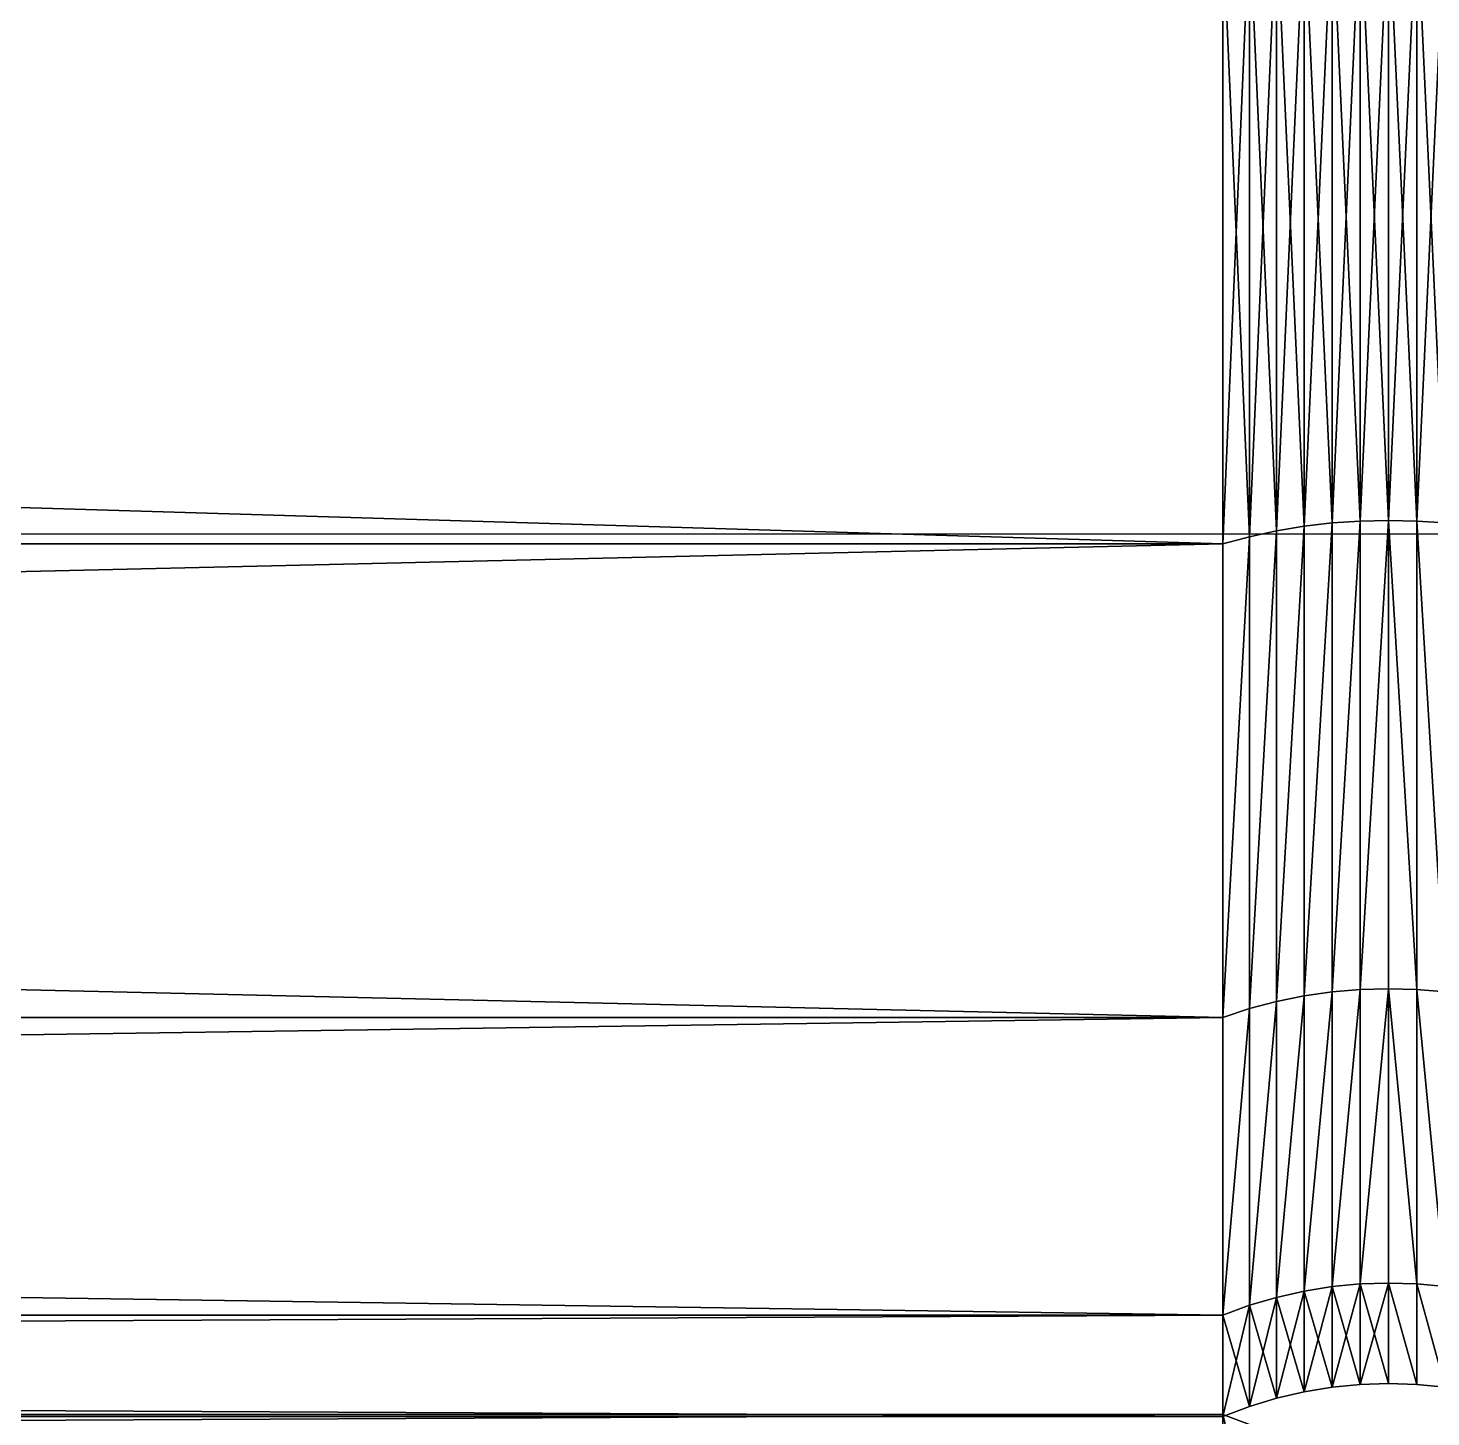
# Model space of a CAD drawing. Header units: millimetres. Extents: x 779 to 931, y 271 to 417.
# Drawn here: x 867.265 to 871.501, y 333.468 to 337.663 of the extents above; entities that cross this region are included whole.
import ezdxf

# ---------------------------------------------------------------- set-up
doc = ezdxf.new("R2010")
doc.units = ezdxf.units.MM

msp = doc.modelspace()

# ---------------------------------------------------------------- linework, layer by layer
at = {"extrusion": (1, -1.22465e-16, -1.83697e-16)}
for p, q in [((871.1182, 338.0067, 21.5762), (871.1182, 336.1583, 20.1578)), ((871.1182, 336.1583, 7.5356), (871.1182, 338.0067, 6.1172)), ((871.2026, 338.0137, 21.564), (871.2026, 336.1682, 20.1479)), ((871.2026, 336.1682, 7.5455), (871.2026, 338.0137, 6.1293)), ((871.2877, 338.018, 21.5567), (871.2877, 336.1741, 20.1419)), ((871.2877, 336.1741, 7.5514), (871.2877, 338.018, 6.1366)), ((871.3732, 338.0194, 21.5543), (871.3732, 336.1761, 20.1399)), ((871.3732, 336.1761, 7.5534), (871.3732, 338.0194, 6.139)), ((871.4586, 338.018, 21.5567), (871.4586, 336.1741, 20.1419)), ((871.4586, 336.1741, 7.5514), (871.4586, 338.018, 6.1366)), ((870.8732, 336.1054, 20.2106), (870.8732, 337.9694, 21.6409)), ((870.8732, 337.9694, 6.0524), (870.8732, 336.1054, 7.4827)), ((870.9531, 337.9845, 21.6147), (870.9531, 336.1268, 20.1892)), ((870.9531, 336.1268, 7.5041), (870.9531, 337.9845, 6.0787)), ((871.0349, 337.997, 21.5931), (871.0349, 336.1445, 20.1716)), ((871.0349, 336.1445, 7.5218), (871.0349, 337.997, 6.1003)), ((871.2877, 336.1741, 20.1419), (871.3732, 336.1761, 20.1399)), ((871.2877, 336.1741, 7.5514), (871.3732, 336.1761, 7.5534)), ((871.3732, 336.1761, 20.1399), (871.4586, 336.1741, 20.1419)), ((871.3732, 336.1761, 20.1399), (871.3732, 334.7617, 18.2967)), ((871.3732, 334.7617, 9.3967), (871.3732, 336.1761, 7.5534)), ((871.3732, 336.1761, 7.5534), (871.4586, 336.1741, 7.5514)), ((870.9531, 336.1268, 20.1892), (871.0349, 336.1445, 20.1716)), ((870.9531, 336.1268, 7.5041), (871.0349, 336.1445, 7.5218)), ((871.0349, 336.1445, 20.1716), (871.1182, 336.1583, 20.1578)), ((871.0349, 336.1445, 7.5218), (871.1182, 336.1583, 7.5356)), ((871.0349, 336.1445, 20.1716), (871.0349, 334.723, 18.319)), ((871.0349, 334.723, 9.3743), (871.0349, 336.1445, 7.5218)), ((871.1182, 336.1583, 20.1578), (871.2026, 336.1682, 20.1479)), ((871.1182, 336.1583, 7.5356), (871.2026, 336.1682, 7.5455)), ((871.1182, 336.1583, 20.1578), (871.1182, 334.7399, 18.3093)), ((871.1182, 334.7399, 9.384), (871.1182, 336.1583, 7.5356)), ((871.2026, 336.1682, 20.1479), (871.2877, 336.1741, 20.1419)), ((871.2026, 336.1682, 7.5455), (871.2877, 336.1741, 7.5514)), ((871.2026, 336.1682, 20.1479), (871.2026, 334.752, 18.3023)), ((871.2026, 334.752, 9.391), (871.2026, 336.1682, 7.5455)), ((871.2877, 336.1741, 20.1419), (871.2877, 334.7593, 18.2981)), ((871.2877, 334.7593, 9.3953), (871.2877, 336.1741, 7.5514)), ((871.4586, 336.1741, 20.1419), (871.5437, 336.1682, 20.1479)), ((871.4586, 336.1741, 20.1419), (871.4586, 334.7593, 18.2981)), ((871.4586, 334.7593, 9.3953), (871.4586, 336.1741, 7.5514)), ((871.4586, 336.1741, 7.5514), (871.5437, 336.1682, 7.5455)), ((808.8732, 336.1054, 7.4827), (870.8732, 336.1054, 7.4827)), ((808.8732, 336.1054, 20.2106), (870.8732, 336.1054, 20.2106)), ((870.8732, 336.1054, 20.2106), (870.9531, 336.1268, 20.1892)), ((870.8732, 336.1054, 7.4827), (870.9531, 336.1268, 7.5041)), ((870.8732, 334.6751, 18.3467), (870.8732, 336.1054, 20.2106)), ((870.8732, 336.1054, 7.4827), (870.8732, 334.6751, 9.3467)), ((870.9531, 336.1268, 20.1892), (870.9531, 334.7014, 18.3315)), ((870.9531, 334.7014, 9.3618), (870.9531, 336.1268, 7.5041)), ((871.0349, 334.723, 18.319), (871.1182, 334.7399, 18.3093)), ((871.0349, 334.723, 9.3743), (871.1182, 334.7399, 9.384)), ((871.1182, 334.7399, 18.3093), (871.2026, 334.752, 18.3023)), ((871.1182, 334.7399, 9.384), (871.2026, 334.752, 9.391)), ((871.1182, 334.7399, 18.3093), (871.1182, 333.8482, 16.1567)), ((871.1182, 333.8482, 11.5366), (871.1182, 334.7399, 9.384)), ((871.2026, 334.752, 18.3023), (871.2877, 334.7593, 18.2981)), ((871.2026, 334.752, 9.391), (871.2877, 334.7593, 9.3953)), ((871.2026, 334.752, 18.3023), (871.2026, 333.8618, 16.1531)), ((871.2026, 333.8618, 11.5403), (871.2026, 334.752, 9.391)), ((871.2877, 334.7593, 18.2981), (871.3732, 334.7617, 18.2967)), ((871.2877, 334.7593, 9.3953), (871.3732, 334.7617, 9.3967)), ((871.2877, 334.7593, 18.2981), (871.2877, 333.8699, 16.1509)), ((871.2877, 333.8699, 11.5424), (871.2877, 334.7593, 9.3953)), ((871.3732, 334.7617, 18.2967), (871.4586, 334.7593, 18.2981)), ((871.3732, 334.7617, 18.2967), (871.3732, 333.8726, 16.1502)), ((871.3732, 333.8726, 11.5432), (871.3732, 334.7617, 9.3967)), ((871.3732, 334.7617, 9.3967), (871.4586, 334.7593, 9.3953)), ((871.4586, 334.7593, 18.2981), (871.5437, 334.752, 18.3023)), ((871.4586, 334.7593, 18.2981), (871.4586, 333.8699, 16.1509)), ((871.4586, 333.8699, 11.5424), (871.4586, 334.7593, 9.3953)), ((871.4586, 334.7593, 9.3953), (871.5437, 334.752, 9.391)), ((870.8732, 334.6751, 18.3467), (870.9531, 334.7014, 18.3315)), ((870.8732, 334.6751, 9.3467), (870.9531, 334.7014, 9.3618)), ((870.9531, 334.7014, 18.3315), (871.0349, 334.723, 18.319)), ((870.9531, 334.7014, 9.3618), (871.0349, 334.723, 9.3743)), ((870.9531, 334.7014, 18.3315), (870.9531, 333.8053, 16.1682)), ((870.9531, 333.8053, 11.5251), (870.9531, 334.7014, 9.3618)), ((871.0349, 334.723, 18.319), (871.0349, 333.8294, 16.1617)), ((871.0349, 333.8294, 11.5316), (871.0349, 334.723, 9.3743)), ((808.8732, 334.6751, 9.3467), (870.8732, 334.6751, 9.3467)), ((808.8732, 334.6751, 18.3467), (870.8732, 334.6751, 18.3467)), ((870.8732, 333.776, 16.176), (870.8732, 334.6751, 18.3467)), ((870.8732, 334.6751, 9.3467), (870.8732, 333.776, 11.5173)), ((871.0349, 333.8294, 16.1617), (871.1182, 333.8482, 16.1567)), ((871.0349, 333.8294, 11.5316), (871.1182, 333.8482, 11.5366)), ((871.1182, 333.8482, 16.1567), (871.2026, 333.8618, 16.1531)), ((871.1182, 333.8482, 11.5366), (871.2026, 333.8618, 11.5403)), ((871.1182, 333.8482, 16.1567), (871.1182, 333.5441, 13.8467)), ((871.1182, 333.5441, 13.8467), (871.1182, 333.8482, 11.5366)), ((871.2026, 333.8618, 16.1531), (871.2877, 333.8699, 16.1509)), ((871.2026, 333.8618, 11.5403), (871.2877, 333.8699, 11.5424)), ((871.2026, 333.8618, 16.1531), (871.2026, 333.5581, 13.8467)), ((871.2026, 333.5581, 13.8467), (871.2026, 333.8618, 11.5403)), ((871.2877, 333.8699, 16.1509), (871.3732, 333.8726, 16.1502)), ((871.2877, 333.8699, 11.5424), (871.3732, 333.8726, 11.5432)), ((871.2877, 333.8699, 16.1509), (871.2877, 333.5665, 13.8467)), ((871.2877, 333.5665, 13.8467), (871.2877, 333.8699, 11.5424)), ((871.3732, 333.8726, 16.1502), (871.4586, 333.8699, 16.1509)), ((871.3732, 333.8726, 16.1502), (871.3732, 333.5694, 13.8467)), ((871.3732, 333.5694, 13.8467), (871.3732, 333.8726, 11.5432)), ((871.3732, 333.8726, 11.5432), (871.4586, 333.8699, 11.5424)), ((871.4586, 333.8699, 16.1509), (871.5437, 333.8618, 16.1531)), ((871.4586, 333.8699, 16.1509), (871.4586, 333.5665, 13.8467)), ((871.4586, 333.5665, 13.8467), (871.4586, 333.8699, 11.5424)), ((871.4586, 333.8699, 11.5424), (871.5437, 333.8618, 11.5403)), ((870.8732, 333.776, 16.176), (870.9531, 333.8053, 16.1682)), ((870.8732, 333.776, 11.5173), (870.9531, 333.8053, 11.5251)), ((870.9531, 333.8053, 16.1682), (871.0349, 333.8294, 16.1617)), ((870.9531, 333.8053, 11.5251), (871.0349, 333.8294, 11.5316)), ((870.9531, 333.8053, 16.1682), (870.9531, 333.4996, 13.8467)), ((870.9531, 333.4996, 13.8467), (870.9531, 333.8053, 11.5251)), ((871.0349, 333.8294, 16.1617), (871.0349, 333.5246, 13.8467)), ((871.0349, 333.5246, 13.8467), (871.0349, 333.8294, 11.5316)), ((808.8732, 333.776, 11.5173), (870.8732, 333.776, 11.5173)), ((808.8732, 333.776, 16.176), (870.8732, 333.776, 16.176)), ((870.8732, 333.4694, 13.8467), (870.8732, 333.776, 16.176)), ((870.8732, 333.776, 11.5173), (870.8732, 333.4694, 13.8467)), ((871.1182, 333.5441, 13.8467), (871.2026, 333.5581, 13.8467)), ((871.2026, 333.5581, 13.8467), (871.2877, 333.5665, 13.8467)), ((871.2877, 333.5665, 13.8467), (871.3732, 333.5694, 13.8467)), ((871.3732, 333.5694, 13.8467), (871.4586, 333.5665, 13.8467)), ((871.4586, 333.5665, 13.8467), (871.5437, 333.5581, 13.8467)), ((870.9531, 333.4996, 13.8467), (871.0349, 333.5246, 13.8467)), ((871.0349, 333.5246, 13.8467), (871.1182, 333.5441, 13.8467)), ((808.8732, 333.4756, 13.8467), (870.8732, 333.4756, 13.8467)), ((808.8732, 333.4694, 13.8467), (870.8732, 333.4694, 13.8467)), ((870.8732, 333.4694, 13.8467), (870.9531, 333.4996, 13.8467)), ((870.8732, 333.4756, 13.8467), (870.8732, 333.1689, 11.5173)), ((870.8732, 333.4756, 13.8467), (870.9531, 333.4453, 13.8467)), ((870.8732, 333.1689, 16.176), (870.8732, 333.4756, 13.8467))]:
    msp.add_line(p, q, dxfattribs=at)
at = {"elevation": 32.5}
msp.add_lwpolyline([(841.0732, 351.134), (931.2732, 351.134), (931.2732, 336.134), (841.0732, 336.134)], close=True, dxfattribs=at)

# ---------------------------------------------------------------- meshes
at = {"color": 160, "true_color": 0x3232ff}
mesh = msp.add_polyface(dxfattribs=at)
corners = [(871.1182, 336.1583, 20.1578), (871.0349, 337.997, 21.5931), (871.0349, 336.1445, 20.1716), (871.1182, 338.0067, 21.5762)]
mesh.append_faces([[corners[k] for k in face] for face in [(0, 1, 2), (1, 0, 3)]], dxfattribs={"vtx0": -1, "color": 160})
mesh = msp.add_polyface(dxfattribs=at)
corners = [(871.1182, 338.0067, 6.1172), (871.0349, 336.1445, 7.5218), (871.0349, 337.997, 6.1003), (871.1182, 336.1583, 7.5356)]
mesh.append_faces([[corners[k] for k in face] for face in [(0, 1, 2), (1, 0, 3)]], dxfattribs={"vtx0": -1, "color": 160})
mesh = msp.add_polyface(dxfattribs=at)
corners = [(871.2026, 336.1682, 20.1479), (871.1182, 338.0067, 21.5762), (871.1182, 336.1583, 20.1578), (871.2026, 338.0137, 21.564)]
mesh.append_faces([[corners[k] for k in face] for face in [(0, 1, 2), (1, 0, 3)]], dxfattribs={"vtx0": -1, "color": 160})
mesh = msp.add_polyface(dxfattribs=at)
corners = [(871.2026, 338.0137, 6.1293), (871.1182, 336.1583, 7.5356), (871.1182, 338.0067, 6.1172), (871.2026, 336.1682, 7.5455)]
mesh.append_faces([[corners[k] for k in face] for face in [(0, 1, 2), (1, 0, 3)]], dxfattribs={"vtx0": -1, "color": 160})
mesh = msp.add_polyface(dxfattribs=at)
corners = [(871.2877, 336.1741, 20.1419), (871.2026, 338.0137, 21.564), (871.2026, 336.1682, 20.1479), (871.2877, 338.018, 21.5567)]
mesh.append_faces([[corners[k] for k in face] for face in [(0, 1, 2), (1, 0, 3)]], dxfattribs={"vtx0": -1, "color": 160})
mesh = msp.add_polyface(dxfattribs=at)
corners = [(871.2877, 338.018, 6.1366), (871.2026, 336.1682, 7.5455), (871.2026, 338.0137, 6.1293), (871.2877, 336.1741, 7.5514)]
mesh.append_faces([[corners[k] for k in face] for face in [(0, 1, 2), (1, 0, 3)]], dxfattribs={"vtx0": -1, "color": 160})
mesh = msp.add_polyface(dxfattribs=at)
corners = [(871.3732, 336.1761, 20.1399), (871.2877, 338.018, 21.5567), (871.2877, 336.1741, 20.1419), (871.3732, 338.0194, 21.5543)]
mesh.append_faces([[corners[k] for k in face] for face in [(0, 1, 2), (1, 0, 3)]], dxfattribs={"vtx0": -1, "color": 160})
mesh = msp.add_polyface(dxfattribs=at)
corners = [(871.3732, 338.0194, 6.139), (871.2877, 336.1741, 7.5514), (871.2877, 338.018, 6.1366), (871.3732, 336.1761, 7.5534)]
mesh.append_faces([[corners[k] for k in face] for face in [(0, 1, 2), (1, 0, 3)]], dxfattribs={"vtx0": -1, "color": 160})
mesh = msp.add_polyface(dxfattribs=at)
corners = [(871.4586, 336.1741, 20.1419), (871.3732, 338.0194, 21.5543), (871.3732, 336.1761, 20.1399), (871.4586, 338.018, 21.5567)]
mesh.append_faces([[corners[k] for k in face] for face in [(0, 1, 2), (1, 0, 3)]], dxfattribs={"vtx0": -1, "color": 160})
mesh = msp.add_polyface(dxfattribs=at)
corners = [(871.4586, 338.018, 6.1366), (871.3732, 336.1761, 7.5534), (871.3732, 338.0194, 6.139), (871.4586, 336.1741, 7.5514)]
mesh.append_faces([[corners[k] for k in face] for face in [(0, 1, 2), (1, 0, 3)]], dxfattribs={"vtx0": -1, "color": 160})
mesh = msp.add_polyface(dxfattribs=at)
corners = [(871.5437, 336.1682, 20.1479), (871.4586, 338.018, 21.5567), (871.4586, 336.1741, 20.1419), (871.5437, 338.0137, 21.564)]
mesh.append_faces([[corners[k] for k in face] for face in [(0, 1, 2), (1, 0, 3)]], dxfattribs={"vtx0": -1, "color": 160})
mesh = msp.add_polyface(dxfattribs=at)
corners = [(871.5437, 338.0137, 6.1293), (871.4586, 336.1741, 7.5514), (871.4586, 338.018, 6.1366), (871.5437, 336.1682, 7.5455)]
mesh.append_faces([[corners[k] for k in face] for face in [(0, 1, 2), (1, 0, 3)]], dxfattribs={"vtx0": -1, "color": 160})
mesh = msp.add_polyface(dxfattribs=at)
corners = [(870.8732, 337.9694, 6.0524), (808.8732, 336.1054, 7.4827), (808.8732, 337.9694, 6.0524), (870.8732, 336.1054, 7.4827)]
mesh.append_faces([[corners[k] for k in face] for face in [(0, 1, 2), (1, 0, 3)]], dxfattribs={"vtx0": -1, "color": 160})
mesh = msp.add_polyface(dxfattribs=at)
corners = [(870.8732, 336.1054, 20.2106), (808.8732, 337.9694, 21.6409), (808.8732, 336.1054, 20.2106), (870.8732, 337.9694, 21.6409)]
mesh.append_faces([[corners[k] for k in face] for face in [(0, 1, 2), (1, 0, 3)]], dxfattribs={"vtx0": -1, "color": 160})
mesh = msp.add_polyface(dxfattribs=at)
corners = [(870.9531, 337.9845, 6.0787), (870.8732, 336.1054, 7.4827), (870.8732, 337.9694, 6.0524), (870.9531, 336.1268, 7.5041)]
mesh.append_faces([[corners[k] for k in face] for face in [(0, 1, 2), (1, 0, 3)]], dxfattribs={"vtx0": -1, "color": 160})
mesh = msp.add_polyface(dxfattribs=at)
corners = [(870.9531, 336.1268, 20.1892), (870.8732, 337.9694, 21.6409), (870.8732, 336.1054, 20.2106), (870.9531, 337.9845, 21.6147)]
mesh.append_faces([[corners[k] for k in face] for face in [(0, 1, 2), (1, 0, 3)]], dxfattribs={"vtx0": -1, "color": 160})
mesh = msp.add_polyface(dxfattribs=at)
corners = [(871.0349, 336.1445, 20.1716), (870.9531, 337.9845, 21.6147), (870.9531, 336.1268, 20.1892), (871.0349, 337.997, 21.5931)]
mesh.append_faces([[corners[k] for k in face] for face in [(0, 1, 2), (1, 0, 3)]], dxfattribs={"vtx0": -1, "color": 160})
mesh = msp.add_polyface(dxfattribs=at)
corners = [(871.0349, 337.997, 6.1003), (870.9531, 336.1268, 7.5041), (870.9531, 337.9845, 6.0787), (871.0349, 336.1445, 7.5218)]
mesh.append_faces([[corners[k] for k in face] for face in [(0, 1, 2), (1, 0, 3)]], dxfattribs={"vtx0": -1, "color": 160})
mesh = msp.add_polyface(dxfattribs=at)
corners = [(871.2877, 334.7593, 18.2981), (871.3732, 336.1761, 20.1399), (871.2877, 336.1741, 20.1419), (871.3732, 334.7617, 18.2967)]
mesh.append_faces([[corners[k] for k in face] for face in [(0, 1, 2), (1, 0, 3)]], dxfattribs={"vtx0": -1, "color": 160})
mesh = msp.add_polyface(dxfattribs=at)
corners = [(871.2877, 334.7593, 9.3953), (871.3732, 336.1761, 7.5534), (871.3732, 334.7617, 9.3967), (871.2877, 336.1741, 7.5514)]
mesh.append_faces([[corners[k] for k in face] for face in [(0, 1, 2), (1, 0, 3)]], dxfattribs={"vtx0": -1, "color": 160})
mesh = msp.add_polyface(dxfattribs=at)
corners = [(871.3732, 336.1761, 20.1399), (871.4586, 334.7593, 18.2981), (871.4586, 336.1741, 20.1419), (871.3732, 334.7617, 18.2967)]
mesh.append_faces([[corners[k] for k in face] for face in [(0, 1, 2), (1, 0, 3)]], dxfattribs={"vtx0": -1, "color": 160})
mesh = msp.add_polyface(dxfattribs=at)
corners = [(871.3732, 336.1761, 7.5534), (871.4586, 334.7593, 9.3953), (871.3732, 334.7617, 9.3967), (871.4586, 336.1741, 7.5514)]
mesh.append_faces([[corners[k] for k in face] for face in [(0, 1, 2), (1, 0, 3)]], dxfattribs={"vtx0": -1, "color": 160})
mesh = msp.add_polyface(dxfattribs=at)
corners = [(870.9531, 334.7014, 18.3315), (871.0349, 336.1445, 20.1716), (870.9531, 336.1268, 20.1892), (871.0349, 334.723, 18.319)]
mesh.append_faces([[corners[k] for k in face] for face in [(0, 1, 2), (1, 0, 3)]], dxfattribs={"vtx0": -1, "color": 160})
mesh = msp.add_polyface(dxfattribs=at)
corners = [(870.9531, 334.7014, 9.3618), (871.0349, 336.1445, 7.5218), (871.0349, 334.723, 9.3743), (870.9531, 336.1268, 7.5041)]
mesh.append_faces([[corners[k] for k in face] for face in [(0, 1, 2), (1, 0, 3)]], dxfattribs={"vtx0": -1, "color": 160})
mesh = msp.add_polyface(dxfattribs=at)
corners = [(871.0349, 334.723, 18.319), (871.1182, 336.1583, 20.1578), (871.0349, 336.1445, 20.1716), (871.1182, 334.7399, 18.3093)]
mesh.append_faces([[corners[k] for k in face] for face in [(0, 1, 2), (1, 0, 3)]], dxfattribs={"vtx0": -1, "color": 160})
mesh = msp.add_polyface(dxfattribs=at)
corners = [(871.0349, 334.723, 9.3743), (871.1182, 336.1583, 7.5356), (871.1182, 334.7399, 9.384), (871.0349, 336.1445, 7.5218)]
mesh.append_faces([[corners[k] for k in face] for face in [(0, 1, 2), (1, 0, 3)]], dxfattribs={"vtx0": -1, "color": 160})
mesh = msp.add_polyface(dxfattribs=at)
corners = [(871.1182, 334.7399, 18.3093), (871.2026, 336.1682, 20.1479), (871.1182, 336.1583, 20.1578), (871.2026, 334.752, 18.3023)]
mesh.append_faces([[corners[k] for k in face] for face in [(0, 1, 2), (1, 0, 3)]], dxfattribs={"vtx0": -1, "color": 160})
mesh = msp.add_polyface(dxfattribs=at)
corners = [(871.1182, 334.7399, 9.384), (871.2026, 336.1682, 7.5455), (871.2026, 334.752, 9.391), (871.1182, 336.1583, 7.5356)]
mesh.append_faces([[corners[k] for k in face] for face in [(0, 1, 2), (1, 0, 3)]], dxfattribs={"vtx0": -1, "color": 160})
mesh = msp.add_polyface(dxfattribs=at)
corners = [(871.2026, 334.752, 18.3023), (871.2877, 336.1741, 20.1419), (871.2026, 336.1682, 20.1479), (871.2877, 334.7593, 18.2981)]
mesh.append_faces([[corners[k] for k in face] for face in [(0, 1, 2), (1, 0, 3)]], dxfattribs={"vtx0": -1, "color": 160})
mesh = msp.add_polyface(dxfattribs=at)
corners = [(871.2026, 334.752, 9.391), (871.2877, 336.1741, 7.5514), (871.2877, 334.7593, 9.3953), (871.2026, 336.1682, 7.5455)]
mesh.append_faces([[corners[k] for k in face] for face in [(0, 1, 2), (1, 0, 3)]], dxfattribs={"vtx0": -1, "color": 160})
mesh = msp.add_polyface(dxfattribs=at)
corners = [(871.4586, 336.1741, 20.1419), (871.5437, 334.752, 18.3023), (871.5437, 336.1682, 20.1479), (871.4586, 334.7593, 18.2981)]
mesh.append_faces([[corners[k] for k in face] for face in [(0, 1, 2), (1, 0, 3)]], dxfattribs={"vtx0": -1, "color": 160})
mesh = msp.add_polyface(dxfattribs=at)
corners = [(871.4586, 336.1741, 7.5514), (871.5437, 334.752, 9.391), (871.4586, 334.7593, 9.3953), (871.5437, 336.1682, 7.5455)]
mesh.append_faces([[corners[k] for k in face] for face in [(0, 1, 2), (1, 0, 3)]], dxfattribs={"vtx0": -1, "color": 160})
mesh = msp.add_polyface(dxfattribs=at)
corners = [(808.8732, 336.1054, 7.4827), (870.8732, 334.6751, 9.3467), (808.8732, 334.6751, 9.3467), (870.8732, 336.1054, 7.4827)]
mesh.append_faces([[corners[k] for k in face] for face in [(0, 1, 2), (1, 0, 3)]], dxfattribs={"vtx0": -1, "color": 160})
mesh = msp.add_polyface(dxfattribs=at)
corners = [(808.8732, 334.6751, 18.3467), (870.8732, 336.1054, 20.2106), (808.8732, 336.1054, 20.2106), (870.8732, 334.6751, 18.3467)]
mesh.append_faces([[corners[k] for k in face] for face in [(0, 1, 2), (1, 0, 3)]], dxfattribs={"vtx0": -1, "color": 160})
mesh = msp.add_polyface(dxfattribs=at)
corners = [(870.8732, 334.6751, 9.3467), (870.9531, 336.1268, 7.5041), (870.9531, 334.7014, 9.3618), (870.8732, 336.1054, 7.4827)]
mesh.append_faces([[corners[k] for k in face] for face in [(0, 1, 2), (1, 0, 3)]], dxfattribs={"vtx0": -1, "color": 160})
mesh = msp.add_polyface(dxfattribs=at)
corners = [(870.8732, 334.6751, 18.3467), (870.9531, 336.1268, 20.1892), (870.8732, 336.1054, 20.2106), (870.9531, 334.7014, 18.3315)]
mesh.append_faces([[corners[k] for k in face] for face in [(0, 1, 2), (1, 0, 3)]], dxfattribs={"vtx0": -1, "color": 160})
mesh = msp.add_polyface(dxfattribs=at)
corners = [(871.0349, 333.8294, 16.1617), (871.1182, 334.7399, 18.3093), (871.0349, 334.723, 18.319), (871.1182, 333.8482, 16.1567)]
mesh.append_faces([[corners[k] for k in face] for face in [(0, 1, 2), (1, 0, 3)]], dxfattribs={"vtx0": -1, "color": 160})
mesh = msp.add_polyface(dxfattribs=at)
corners = [(871.0349, 333.8294, 11.5316), (871.1182, 334.7399, 9.384), (871.1182, 333.8482, 11.5366), (871.0349, 334.723, 9.3743)]
mesh.append_faces([[corners[k] for k in face] for face in [(0, 1, 2), (1, 0, 3)]], dxfattribs={"vtx0": -1, "color": 160})
mesh = msp.add_polyface(dxfattribs=at)
corners = [(871.1182, 333.8482, 16.1567), (871.2026, 334.752, 18.3023), (871.1182, 334.7399, 18.3093), (871.2026, 333.8618, 16.1531)]
mesh.append_faces([[corners[k] for k in face] for face in [(0, 1, 2), (1, 0, 3)]], dxfattribs={"vtx0": -1, "color": 160})
mesh = msp.add_polyface(dxfattribs=at)
corners = [(871.1182, 333.8482, 11.5366), (871.2026, 334.752, 9.391), (871.2026, 333.8618, 11.5403), (871.1182, 334.7399, 9.384)]
mesh.append_faces([[corners[k] for k in face] for face in [(0, 1, 2), (1, 0, 3)]], dxfattribs={"vtx0": -1, "color": 160})
mesh = msp.add_polyface(dxfattribs=at)
corners = [(871.2026, 333.8618, 16.1531), (871.2877, 334.7593, 18.2981), (871.2026, 334.752, 18.3023), (871.2877, 333.8699, 16.1509)]
mesh.append_faces([[corners[k] for k in face] for face in [(0, 1, 2), (1, 0, 3)]], dxfattribs={"vtx0": -1, "color": 160})
mesh = msp.add_polyface(dxfattribs=at)
corners = [(871.2026, 333.8618, 11.5403), (871.2877, 334.7593, 9.3953), (871.2877, 333.8699, 11.5424), (871.2026, 334.752, 9.391)]
mesh.append_faces([[corners[k] for k in face] for face in [(0, 1, 2), (1, 0, 3)]], dxfattribs={"vtx0": -1, "color": 160})
mesh = msp.add_polyface(dxfattribs=at)
corners = [(871.2877, 333.8699, 16.1509), (871.3732, 334.7617, 18.2967), (871.2877, 334.7593, 18.2981), (871.3732, 333.8726, 16.1502)]
mesh.append_faces([[corners[k] for k in face] for face in [(0, 1, 2), (1, 0, 3)]], dxfattribs={"vtx0": -1, "color": 160})
mesh = msp.add_polyface(dxfattribs=at)
corners = [(871.2877, 333.8699, 11.5424), (871.3732, 334.7617, 9.3967), (871.3732, 333.8726, 11.5432), (871.2877, 334.7593, 9.3953)]
mesh.append_faces([[corners[k] for k in face] for face in [(0, 1, 2), (1, 0, 3)]], dxfattribs={"vtx0": -1, "color": 160})
mesh = msp.add_polyface(dxfattribs=at)
corners = [(871.3732, 334.7617, 18.2967), (871.4586, 333.8699, 16.1509), (871.4586, 334.7593, 18.2981), (871.3732, 333.8726, 16.1502)]
mesh.append_faces([[corners[k] for k in face] for face in [(0, 1, 2), (1, 0, 3)]], dxfattribs={"vtx0": -1, "color": 160})
mesh = msp.add_polyface(dxfattribs=at)
corners = [(871.3732, 334.7617, 9.3967), (871.4586, 333.8699, 11.5424), (871.3732, 333.8726, 11.5432), (871.4586, 334.7593, 9.3953)]
mesh.append_faces([[corners[k] for k in face] for face in [(0, 1, 2), (1, 0, 3)]], dxfattribs={"vtx0": -1, "color": 160})
mesh = msp.add_polyface(dxfattribs=at)
corners = [(871.4586, 334.7593, 18.2981), (871.5437, 333.8618, 16.1531), (871.5437, 334.752, 18.3023), (871.4586, 333.8699, 16.1509)]
mesh.append_faces([[corners[k] for k in face] for face in [(0, 1, 2), (1, 0, 3)]], dxfattribs={"vtx0": -1, "color": 160})
mesh = msp.add_polyface(dxfattribs=at)
corners = [(871.4586, 334.7593, 9.3953), (871.5437, 333.8618, 11.5403), (871.4586, 333.8699, 11.5424), (871.5437, 334.752, 9.391)]
mesh.append_faces([[corners[k] for k in face] for face in [(0, 1, 2), (1, 0, 3)]], dxfattribs={"vtx0": -1, "color": 160})
mesh = msp.add_polyface(dxfattribs=at)
corners = [(870.8732, 333.776, 16.176), (870.9531, 334.7014, 18.3315), (870.8732, 334.6751, 18.3467), (870.9531, 333.8053, 16.1682)]
mesh.append_faces([[corners[k] for k in face] for face in [(0, 1, 2), (1, 0, 3)]], dxfattribs={"vtx0": -1, "color": 160})
mesh = msp.add_polyface(dxfattribs=at)
corners = [(870.8732, 333.776, 11.5173), (870.9531, 334.7014, 9.3618), (870.9531, 333.8053, 11.5251), (870.8732, 334.6751, 9.3467)]
mesh.append_faces([[corners[k] for k in face] for face in [(0, 1, 2), (1, 0, 3)]], dxfattribs={"vtx0": -1, "color": 160})
mesh = msp.add_polyface(dxfattribs=at)
corners = [(870.9531, 333.8053, 16.1682), (871.0349, 334.723, 18.319), (870.9531, 334.7014, 18.3315), (871.0349, 333.8294, 16.1617)]
mesh.append_faces([[corners[k] for k in face] for face in [(0, 1, 2), (1, 0, 3)]], dxfattribs={"vtx0": -1, "color": 160})
mesh = msp.add_polyface(dxfattribs=at)
corners = [(870.9531, 333.8053, 11.5251), (871.0349, 334.723, 9.3743), (871.0349, 333.8294, 11.5316), (870.9531, 334.7014, 9.3618)]
mesh.append_faces([[corners[k] for k in face] for face in [(0, 1, 2), (1, 0, 3)]], dxfattribs={"vtx0": -1, "color": 160})
mesh = msp.add_polyface(dxfattribs=at)
corners = [(808.8732, 334.6751, 9.3467), (870.8732, 333.776, 11.5173), (808.8732, 333.776, 11.5173), (870.8732, 334.6751, 9.3467)]
mesh.append_faces([[corners[k] for k in face] for face in [(0, 1, 2), (1, 0, 3)]], dxfattribs={"vtx0": -1, "color": 160})
mesh = msp.add_polyface(dxfattribs=at)
corners = [(808.8732, 333.776, 16.176), (870.8732, 334.6751, 18.3467), (808.8732, 334.6751, 18.3467), (870.8732, 333.776, 16.176)]
mesh.append_faces([[corners[k] for k in face] for face in [(0, 1, 2), (1, 0, 3)]], dxfattribs={"vtx0": -1, "color": 160})
mesh = msp.add_polyface(dxfattribs=at)
corners = [(871.0349, 333.5246, 13.8467), (871.1182, 333.8482, 16.1567), (871.0349, 333.8294, 16.1617), (871.1182, 333.5441, 13.8467)]
mesh.append_faces([[corners[k] for k in face] for face in [(0, 1, 2), (1, 0, 3)]], dxfattribs={"vtx0": -1, "color": 160})
mesh = msp.add_polyface(dxfattribs=at)
corners = [(871.0349, 333.8294, 11.5316), (871.1182, 333.5441, 13.8467), (871.0349, 333.5246, 13.8467), (871.1182, 333.8482, 11.5366)]
mesh.append_faces([[corners[k] for k in face] for face in [(0, 1, 2), (1, 0, 3)]], dxfattribs={"vtx0": -1, "color": 160})
mesh = msp.add_polyface(dxfattribs=at)
corners = [(871.1182, 333.5441, 13.8467), (871.2026, 333.8618, 16.1531), (871.1182, 333.8482, 16.1567), (871.2026, 333.5581, 13.8467)]
mesh.append_faces([[corners[k] for k in face] for face in [(0, 1, 2), (1, 0, 3)]], dxfattribs={"vtx0": -1, "color": 160})
mesh = msp.add_polyface(dxfattribs=at)
corners = [(871.1182, 333.8482, 11.5366), (871.2026, 333.5581, 13.8467), (871.1182, 333.5441, 13.8467), (871.2026, 333.8618, 11.5403)]
mesh.append_faces([[corners[k] for k in face] for face in [(0, 1, 2), (1, 0, 3)]], dxfattribs={"vtx0": -1, "color": 160})
mesh = msp.add_polyface(dxfattribs=at)
corners = [(871.2026, 333.5581, 13.8467), (871.2877, 333.8699, 16.1509), (871.2026, 333.8618, 16.1531), (871.2877, 333.5665, 13.8467)]
mesh.append_faces([[corners[k] for k in face] for face in [(0, 1, 2), (1, 0, 3)]], dxfattribs={"vtx0": -1, "color": 160})
mesh = msp.add_polyface(dxfattribs=at)
corners = [(871.2026, 333.8618, 11.5403), (871.2877, 333.5665, 13.8467), (871.2026, 333.5581, 13.8467), (871.2877, 333.8699, 11.5424)]
mesh.append_faces([[corners[k] for k in face] for face in [(0, 1, 2), (1, 0, 3)]], dxfattribs={"vtx0": -1, "color": 160})
mesh = msp.add_polyface(dxfattribs=at)
corners = [(871.2877, 333.5665, 13.8467), (871.3732, 333.8726, 16.1502), (871.2877, 333.8699, 16.1509), (871.3732, 333.5694, 13.8467)]
mesh.append_faces([[corners[k] for k in face] for face in [(0, 1, 2), (1, 0, 3)]], dxfattribs={"vtx0": -1, "color": 160})
mesh = msp.add_polyface(dxfattribs=at)
corners = [(871.2877, 333.8699, 11.5424), (871.3732, 333.5694, 13.8467), (871.2877, 333.5665, 13.8467), (871.3732, 333.8726, 11.5432)]
mesh.append_faces([[corners[k] for k in face] for face in [(0, 1, 2), (1, 0, 3)]], dxfattribs={"vtx0": -1, "color": 160})
mesh = msp.add_polyface(dxfattribs=at)
corners = [(871.3732, 333.8726, 16.1502), (871.4586, 333.5665, 13.8467), (871.4586, 333.8699, 16.1509), (871.3732, 333.5694, 13.8467)]
mesh.append_faces([[corners[k] for k in face] for face in [(0, 1, 2), (1, 0, 3)]], dxfattribs={"vtx0": -1, "color": 160})
mesh = msp.add_polyface(dxfattribs=at)
corners = [(871.3732, 333.8726, 11.5432), (871.4586, 333.5665, 13.8467), (871.3732, 333.5694, 13.8467), (871.4586, 333.8699, 11.5424)]
mesh.append_faces([[corners[k] for k in face] for face in [(0, 1, 2), (1, 0, 3)]], dxfattribs={"vtx0": -1, "color": 160})
mesh = msp.add_polyface(dxfattribs=at)
corners = [(871.4586, 333.8699, 16.1509), (871.5437, 333.5581, 13.8467), (871.5437, 333.8618, 16.1531), (871.4586, 333.5665, 13.8467)]
mesh.append_faces([[corners[k] for k in face] for face in [(0, 1, 2), (1, 0, 3)]], dxfattribs={"vtx0": -1, "color": 160})
mesh = msp.add_polyface(dxfattribs=at)
corners = [(871.4586, 333.8699, 11.5424), (871.5437, 333.5581, 13.8467), (871.4586, 333.5665, 13.8467), (871.5437, 333.8618, 11.5403)]
mesh.append_faces([[corners[k] for k in face] for face in [(0, 1, 2), (1, 0, 3)]], dxfattribs={"vtx0": -1, "color": 160})
mesh = msp.add_polyface(dxfattribs=at)
corners = [(870.8732, 333.4694, 13.8467), (870.9531, 333.8053, 16.1682), (870.8732, 333.776, 16.176), (870.9531, 333.4996, 13.8467)]
mesh.append_faces([[corners[k] for k in face] for face in [(0, 1, 2), (1, 0, 3)]], dxfattribs={"vtx0": -1, "color": 160})
mesh = msp.add_polyface(dxfattribs=at)
corners = [(870.8732, 333.776, 11.5173), (870.9531, 333.4996, 13.8467), (870.8732, 333.4694, 13.8467), (870.9531, 333.8053, 11.5251)]
mesh.append_faces([[corners[k] for k in face] for face in [(0, 1, 2), (1, 0, 3)]], dxfattribs={"vtx0": -1, "color": 160})
mesh = msp.add_polyface(dxfattribs=at)
corners = [(870.9531, 333.4996, 13.8467), (871.0349, 333.8294, 16.1617), (870.9531, 333.8053, 16.1682), (871.0349, 333.5246, 13.8467)]
mesh.append_faces([[corners[k] for k in face] for face in [(0, 1, 2), (1, 0, 3)]], dxfattribs={"vtx0": -1, "color": 160})
mesh = msp.add_polyface(dxfattribs=at)
corners = [(870.9531, 333.8053, 11.5251), (871.0349, 333.5246, 13.8467), (870.9531, 333.4996, 13.8467), (871.0349, 333.8294, 11.5316)]
mesh.append_faces([[corners[k] for k in face] for face in [(0, 1, 2), (1, 0, 3)]], dxfattribs={"vtx0": -1, "color": 160})
mesh = msp.add_polyface(dxfattribs=at)
corners = [(808.8732, 333.776, 11.5173), (870.8732, 333.4694, 13.8467), (808.8732, 333.4694, 13.8467), (870.8732, 333.776, 11.5173)]
mesh.append_faces([[corners[k] for k in face] for face in [(0, 1, 2), (1, 0, 3)]], dxfattribs={"vtx0": -1, "color": 160})
mesh = msp.add_polyface(dxfattribs=at)
corners = [(808.8732, 333.4694, 13.8467), (870.8732, 333.776, 16.176), (808.8732, 333.776, 16.176), (870.8732, 333.4694, 13.8467)]
mesh.append_faces([[corners[k] for k in face] for face in [(0, 1, 2), (1, 0, 3)]], dxfattribs={"vtx0": -1, "color": 160})
mesh = msp.add_polyface(dxfattribs=at)
corners = [(870.8732, 333.4756, 13.8467), (808.8732, 333.1689, 16.176), (870.8732, 333.1689, 16.176), (808.8732, 333.4756, 13.8467)]
mesh.append_faces([[corners[k] for k in face] for face in [(0, 1, 2), (1, 0, 3)]], dxfattribs={"vtx0": -1, "color": 160})
mesh = msp.add_polyface(dxfattribs=at)
corners = [(870.8732, 333.1689, 11.5173), (808.8732, 333.4756, 13.8467), (870.8732, 333.4756, 13.8467), (808.8732, 333.1689, 11.5173)]
mesh.append_faces([[corners[k] for k in face] for face in [(0, 1, 2), (1, 0, 3)]], dxfattribs={"vtx0": -1, "color": 160})
mesh = msp.add_polyface(dxfattribs=at)
corners = [(870.9531, 333.1396, 11.5251), (870.8732, 333.4756, 13.8467), (870.9531, 333.4453, 13.8467), (870.8732, 333.1689, 11.5173)]
mesh.append_faces([[corners[k] for k in face] for face in [(0, 1, 2), (1, 0, 3)]], dxfattribs={"vtx0": -1, "color": 160})
mesh = msp.add_polyface(dxfattribs=at)
corners = [(870.9531, 333.1396, 16.1682), (870.8732, 333.4756, 13.8467), (870.8732, 333.1689, 16.176), (870.9531, 333.4453, 13.8467)]
mesh.append_faces([[corners[k] for k in face] for face in [(0, 1, 2), (1, 0, 3)]], dxfattribs={"vtx0": -1, "color": 160})

doc.saveas('drawing.dxf')
